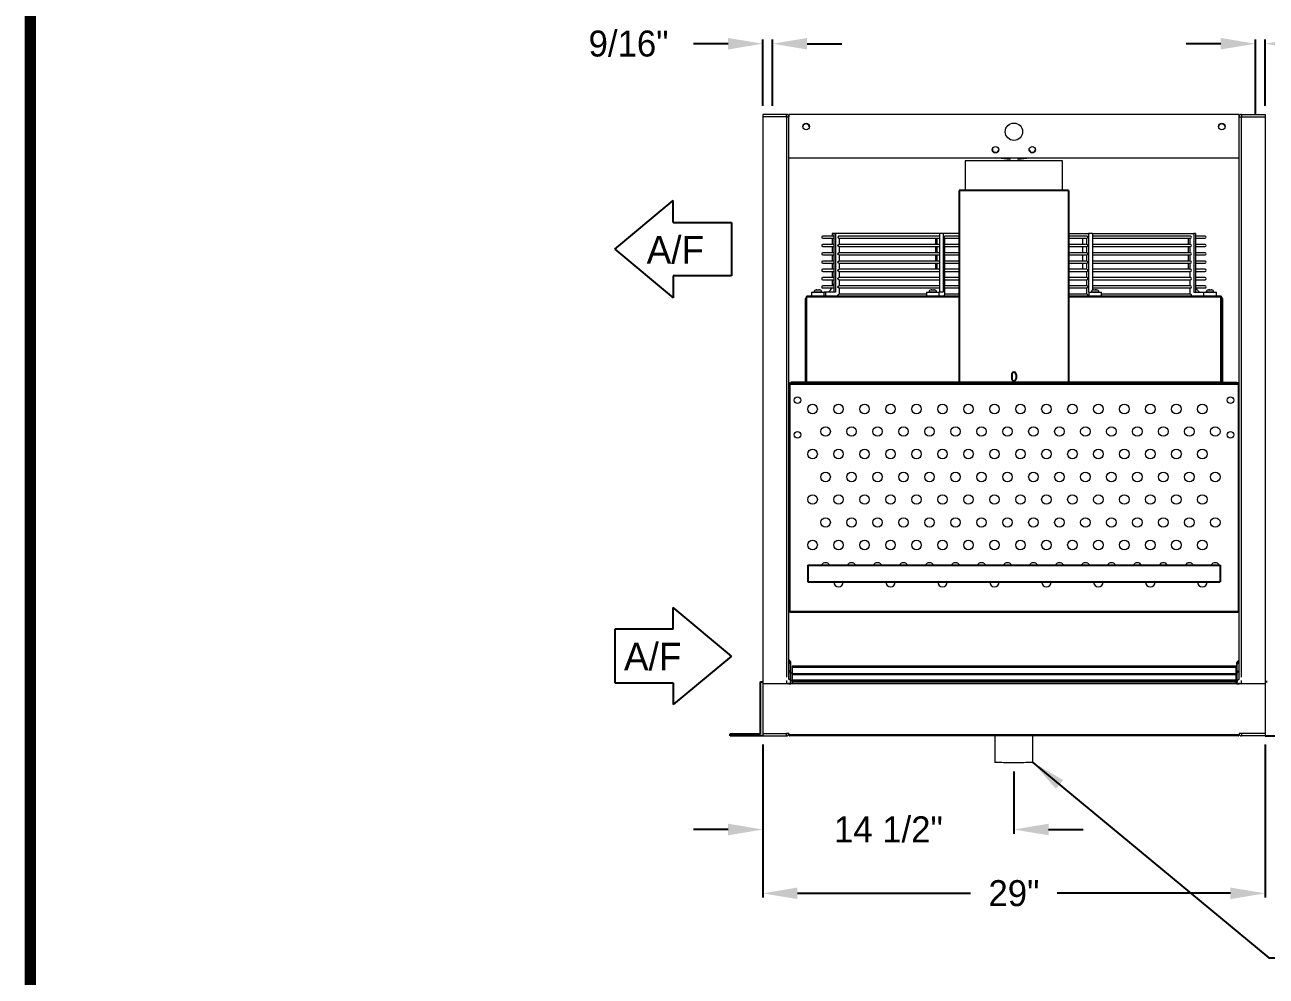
# Model space of a CAD drawing. Extents: x 6 to 271, y -23 to 146.
# Drawn here: x 10.7 to 82.4, y 29 to 83.9 of the extents above; entities that cross this region are included whole.
import ezdxf

# ---------------------------------------------------------------- set-up
doc = ezdxf.new("R2010")
doc.units = 0
doc.header["$MEASUREMENT"] = 0
doc.layers.get('0').update_dxf_attribs({"linetype": 'CONTINUOUS'})
doc.layers.get('Defpoints').update_dxf_attribs({"linetype": 'CONTINUOUS'})
doc.dimstyles.get("Standard").update_dxf_attribs({"dimtxt": 1.5, "dimasz": 2, "dimexe": 0.25, "dimexo": 0.5, "dimgap": 0.75, "dimtad": 0, "dimtih": 1, "dimtoh": 1, "dimdec": 4, "dimzin": 0, "dimdsep": 46, "dimlunit": 5, "dimtxsty": 'STANDARD', "dimcen": 0.125, "dimclrd": 1, "dimclre": 1, "dimclrt": 1, "dimadec": 0, "dimazin": 0, "dimtfac": 1, "dimtdec": 4, "dimtofl": 0, "dimtmove": 0, "dimatfit": 3, "dimfxl": 1, "dimfrac": 2, "dimtolj": 1, "dimtzin": 0, "dimarcsym": 0})

# ---------------------------------------------------------------- blocks, each defined once
blk = doc.blocks.new('*D22')
at = {"color": 7, "lineweight": -2}
for p, q in [((53.294, 42.354), (53.294, 33.515)), ((82.294, 42.354), (82.294, 33.515)), ((55.294, 33.765), (65.294, 33.765)), ((80.294, 33.765), (70.294, 33.765))]:
    blk.add_line(p, q, dxfattribs=at)
at = {"color": 7}
for points in [[(55.294, 34.098), (55.294, 33.431), (53.294, 33.765)], [(80.294, 34.098), (80.294, 33.431), (82.294, 33.765)]]:
    blk.add_solid(points, dxfattribs=at)
at = {"layer": 'Defpoints', "color": 0}
for p in [(53.294, 42.854), (82.294, 42.854), (82.294, 33.765)]:
    blk.add_point(p, dxfattribs=at)
at = {"color": 7, "insert": (67.794, 33.765), "char_height": 1.5, "attachment_point": 5}
blk.add_mtext('\\A1;29"', dxfattribs=at)
blk = doc.blocks.new('*D23')
at = {"color": 7, "lineweight": -2}
for p, q in [((53.294, 42.354), (53.294, 37.198)), ((67.794, 40.803), (67.794, 37.198)), ((51.294, 37.448), (49.294, 37.448)), ((69.794, 37.448), (71.794, 37.448))]:
    blk.add_line(p, q, dxfattribs=at)
at = {"color": 7}
for points in [[(51.294, 37.781), (51.294, 37.115), (53.294, 37.448)], [(69.794, 37.781), (69.794, 37.115), (67.794, 37.448)]]:
    blk.add_solid(points, dxfattribs=at)
at = {"layer": 'Defpoints', "color": 0}
for p in [(53.294, 42.854), (67.794, 41.303), (53.294, 37.448)]:
    blk.add_point(p, dxfattribs=at)
at = {"color": 7, "insert": (60.544, 37.448), "char_height": 1.5, "attachment_point": 5}
blk.add_mtext('\\A1;14 1/2"', dxfattribs=at)
blk = doc.blocks.new('Air Flow Arror')
for p, q in [((-1.543, 6.735), (-4.35, 3.368)), ((-1.543, 6.735), (1.263, 3.368)), ((-3.087, 3.368), (-4.35, 3.368)), ((-3.087, 3.368), (-3.087, 0)), ((0, 0), (0, 3.368)), ((0, 3.368), (1.263, 3.368)), ((-3.087, 0), (0, 0))]:
    blk.add_line(p, q)
blk.add_text('A/F', height=1.5938, rotation=90).set_placement((-0.712, 0.532))
blk = doc.blocks.new('099front')
at = {"color": 0, "ltscale": 7}
for p, q in [((59.351, 106.851), (53.039, 106.851)), ((53.039, 106.851), (53.039, 95.789)), ((59.351, 106.851), (59.351, 95.789)), ((56.07, 96.226), (56.07, 95.976)), ((56.32, 96.226), (56.32, 95.976)), ((53.039, 95.789), (59.351, 95.789))]:
    blk.add_line(p, q, dxfattribs=at)
for centre, start, end in [((56.195, 96.226), 0, 180), ((56.195, 95.976), 180, 0)]:
    blk.add_arc(centre, 0.125, start, end, dxfattribs=at)
blk = doc.blocks.new('*D24')
at = {"color": 7, "lineweight": -2}
for p, q in [((79.731, 82.808), (77.731, 82.808)), ((81.731, 79.229), (81.731, 83.058)), ((82.294, 79.229), (82.294, 83.058)), ((84.294, 82.808), (86.294, 82.808))]:
    blk.add_line(p, q, dxfattribs=at)
at = {"color": 7}
for points in [[(79.731, 83.141), (79.731, 82.474), (81.731, 82.808)], [(84.294, 83.141), (84.294, 82.474), (82.294, 82.808)]]:
    blk.add_solid(points, dxfattribs=at)
at = {"layer": 'Defpoints', "color": 0}
for p in [(81.731, 82.808), (81.731, 78.729), (82.294, 78.729)]:
    blk.add_point(p, dxfattribs=at)
at = {"color": 7, "insert": (90.044, 82.808), "char_height": 1.5, "attachment_point": 5}
blk.add_mtext('\\A1;9/16"', dxfattribs=at)
blk = doc.blocks.new('*D25')
at = {"color": 7, "lineweight": -2}
for p, q in [((51.294, 82.808), (49.294, 82.808)), ((53.294, 79.229), (53.294, 83.058)), ((53.856, 79.229), (53.856, 83.058)), ((55.856, 82.808), (57.856, 82.808))]:
    blk.add_line(p, q, dxfattribs=at)
at = {"color": 7}
for points in [[(51.294, 83.141), (51.294, 82.474), (53.294, 82.808)], [(55.856, 83.141), (55.856, 82.474), (53.856, 82.808)]]:
    blk.add_solid(points, dxfattribs=at)
at = {"layer": 'Defpoints', "color": 0}
for p in [(53.294, 82.808), (53.294, 78.729), (53.856, 78.729)]:
    blk.add_point(p, dxfattribs=at)
at = {"color": 7, "insert": (45.544, 82.808), "char_height": 1.5, "attachment_point": 5}
blk.add_mtext('\\A1;9/16"', dxfattribs=at)

msp = doc.modelspace()

# ---------------------------------------------------------------- linework, layer by layer
at = {"color": 7}
for p, q in [((81.7313, 78.72909), (81.7313, 79.86327)), ((44.74651, 70.94705), (48.11421, 73.75336)), ((48.11421, 72.49052), (48.11421, 73.75336)), ((48.11421, 72.49052), (51.48191, 72.49052)), ((51.48191, 72.49052), (51.48191, 69.40358)), ((44.74651, 70.94705), (48.11421, 68.14075)), ((51.48191, 69.40358), (48.11421, 69.40358)), ((48.11421, 69.40358), (48.11421, 68.14075)), ((55.8938, 52.71701), (79.6938, 52.71701)), ((55.8938, 52.71701), (55.8938, 51.73759)), ((79.6938, 52.71701), (79.6938, 51.73759)), ((55.8938, 51.73759), (79.6938, 51.73759)), ((53.1688, 42.97909), (53.1688, 45.97909)), ((53.1688, 45.97909), (53.2938, 45.97909)), ((82.4188, 45.97909), (82.2938, 45.97909)), ((51.4188, 42.85409), (51.4188, 42.97909)), ((51.4188, 42.97909), (53.1688, 42.97909)), ((53.2938, 42.85409), (51.4188, 42.85409)), ((82.2938, 42.85409), (84.1688, 42.85409))]:
    msp.add_line(p, q, dxfattribs=at)
at = {"color": 7, "linetype": 'Continuous', "lineweight": 15}
for p, q in [((53.2938, 78.72909), (53.2938, 78.59459)), ((54.6583, 78.72909), (53.2938, 78.72909)), ((54.6583, 78.59459), (53.2938, 78.59459)), ((53.2938, 78.59359), (53.2938, 42.98959)), ((54.6583, 78.59359), (53.2938, 78.59359)), ((54.6583, 78.59459), (54.6583, 78.72909)), ((54.6583, 78.59359), (54.7938, 78.59359)), ((54.6583, 78.59359), (54.6583, 46.24325)), ((80.7938, 78.72909), (54.7938, 78.72909)), ((54.7938, 78.72909), (54.7938, 78.59359)), ((54.7938, 46.10776), (54.7938, 78.59359)), ((80.7938, 78.59359), (80.7938, 78.72909)), ((80.7938, 78.59359), (80.9293, 78.59359)), ((80.7938, 46.10776), (80.7938, 78.59359)), ((80.9293, 78.72909), (80.9293, 78.59459)), ((80.9293, 78.72909), (82.2938, 78.72909)), ((80.9293, 78.59459), (82.2938, 78.59459)), ((80.9293, 78.59359), (82.2938, 78.59359)), ((80.9293, 46.24325), (80.9293, 78.59359)), ((82.2938, 78.72909), (82.2938, 78.59459)), ((82.2938, 78.59359), (82.2938, 42.98959)), ((54.7938, 76.22909), (80.7938, 76.22909)), ((70.6063, 76.04009), (64.9813, 76.04009)), ((67.55488, 76.13277), (66.72011, 76.22909)), ((67.566, 76.22909), (67.55488, 76.13277)), ((68.03271, 76.13277), (68.0216, 76.22909)), ((68.86748, 76.22909), (68.03271, 76.13277)), ((57.40015, 71.69921), (56.75368, 71.69921)), ((57.30678, 71.85409), (57.30678, 71.69921)), ((57.40015, 71.85409), (57.30678, 71.85409)), ((57.49353, 71.85409), (57.40015, 71.85409)), ((57.40015, 71.85409), (57.40015, 68.47309)), ((57.49353, 71.85409), (57.49353, 68.47309)), ((63.48861, 71.85409), (57.49353, 71.85409)), ((63.48861, 71.69921), (57.69, 71.69921)), ((63.71404, 71.85409), (63.48861, 71.85409)), ((63.48861, 71.85409), (63.48861, 68.47309)), ((63.71404, 71.85409), (63.71404, 68.47309)), ((64.63755, 71.85409), (63.71404, 71.85409)), ((64.63755, 71.69921), (63.79552, 71.69921)), ((70.95005, 71.85409), (72.09899, 71.85409)), ((72.01867, 71.69921), (70.95005, 71.69921)), ((72.09899, 71.85409), (72.09899, 68.47309)), ((72.32441, 71.85409), (72.09899, 71.85409)), ((72.32441, 71.85409), (72.32441, 68.58118)), ((72.32441, 71.85409), (78.18744, 71.85409)), ((77.99354, 71.69921), (72.32441, 71.69921)), ((78.18744, 71.85409), (78.18744, 68.47309)), ((78.28082, 71.85409), (78.18744, 71.85409)), ((78.28082, 71.85409), (78.28082, 68.47309)), ((78.83391, 71.69921), (78.28082, 71.69921)), ((56.75368, 71.57921), (57.40015, 71.57921)), ((57.40015, 71.22054), (56.75368, 71.22054)), ((56.75368, 71.10054), (57.40015, 71.10054)), ((57.30678, 71.57921), (57.30678, 71.22054)), ((57.30678, 71.10054), (57.30678, 70.74187)), ((57.68993, 71.57921), (63.48861, 71.57921)), ((57.68993, 71.10054), (63.48861, 71.10054)), ((63.48861, 71.22054), (57.69, 71.22054)), ((57.71896, 71.22054), (57.71896, 71.57921)), ((57.71896, 70.74187), (57.71896, 71.10054)), ((63.26318, 71.57921), (63.26318, 71.22054)), ((63.26318, 71.10054), (63.26318, 70.74187)), ((63.35656, 71.22054), (63.35656, 71.57921)), ((63.35656, 70.74187), (63.35656, 71.10054)), ((63.79539, 71.57921), (64.63755, 71.57921)), ((63.79539, 71.10054), (64.63755, 71.10054)), ((64.63755, 71.22054), (63.79552, 71.22054)), ((63.80741, 71.22054), (63.80741, 71.57921)), ((63.80741, 70.74187), (63.80741, 71.10054)), ((70.95005, 71.57921), (72.01867, 71.57921)), ((72.01867, 71.22054), (70.95005, 71.22054)), ((70.95005, 71.10054), (72.01867, 71.10054)), ((71.78019, 71.22054), (71.78019, 71.57921)), ((71.78019, 70.74187), (71.78019, 71.10054)), ((72.00561, 71.22054), (72.00561, 71.57921)), ((72.00561, 70.74187), (72.00561, 71.10054)), ((72.32441, 71.57921), (77.99354, 71.57921)), ((77.99354, 71.22054), (72.32441, 71.22054)), ((72.32441, 71.10054), (77.99354, 71.10054)), ((77.86864, 71.22054), (77.86864, 71.57921)), ((77.86864, 70.74187), (77.86864, 71.10054)), ((77.96202, 71.22054), (77.96202, 71.57921)), ((77.96202, 70.74187), (77.96202, 71.10054)), ((78.28082, 71.57921), (78.83391, 71.57921)), ((78.83391, 71.22054), (78.28082, 71.22054)), ((78.28082, 71.10054), (78.83391, 71.10054)), ((57.40015, 70.74187), (56.75368, 70.74187)), ((56.75368, 70.62187), (57.40015, 70.62187)), ((57.40015, 70.26321), (56.75368, 70.26321)), ((57.30678, 70.62187), (57.30678, 70.26321)), ((57.68993, 70.62187), (63.48861, 70.62187)), ((63.48861, 70.74187), (57.69, 70.74187)), ((63.48861, 70.26321), (57.69, 70.26321)), ((57.71896, 70.26321), (57.71896, 70.62187)), ((63.26318, 70.62187), (63.26318, 70.26321)), ((63.35656, 70.26321), (63.35656, 70.62187)), ((63.79539, 70.62187), (64.63755, 70.62187)), ((64.63755, 70.74187), (63.79552, 70.74187)), ((64.63755, 70.26321), (63.79552, 70.26321)), ((63.80741, 70.26321), (63.80741, 70.62187)), ((72.01867, 70.74187), (70.95005, 70.74187)), ((70.95005, 70.62187), (72.01867, 70.62187)), ((72.01867, 70.26321), (70.95005, 70.26321)), ((71.78019, 70.26321), (71.78019, 70.62187)), ((72.00561, 70.26321), (72.00561, 70.62187)), ((77.99354, 70.74187), (72.32441, 70.74187)), ((72.32441, 70.62187), (77.99354, 70.62187)), ((77.99354, 70.26321), (72.32441, 70.26321)), ((77.86864, 70.26321), (77.86864, 70.62187)), ((77.96202, 70.26321), (77.96202, 70.62187)), ((78.83391, 70.74187), (78.28082, 70.74187)), ((78.28082, 70.62187), (78.83391, 70.62187)), ((78.83391, 70.26321), (78.28082, 70.26321)), ((56.75368, 70.14321), (57.40015, 70.14321)), ((57.40015, 69.78454), (56.75368, 69.78454)), ((56.75368, 69.66454), (57.40015, 69.66454)), ((57.30678, 70.14321), (57.30678, 69.78454)), ((57.30678, 69.66454), (57.30678, 69.30588)), ((57.68993, 70.14321), (63.48861, 70.14321)), ((57.68993, 69.66454), (63.48861, 69.66454)), ((63.48861, 69.78454), (57.69, 69.78454)), ((57.71896, 69.78454), (57.71896, 70.14321)), ((57.71896, 69.30588), (57.71896, 69.66454)), ((63.26318, 70.14321), (63.26318, 69.78454)), ((63.35656, 69.78454), (63.35656, 70.14321)), ((63.79539, 70.14321), (64.63755, 70.14321)), ((63.79539, 69.66454), (64.63755, 69.66454)), ((64.63755, 69.78454), (63.79552, 69.78454)), ((63.80741, 69.78454), (63.80741, 70.14321)), ((63.80741, 69.30588), (63.80741, 69.66454)), ((70.95005, 70.14321), (72.01867, 70.14321)), ((72.01867, 69.78454), (70.95005, 69.78454)), ((70.95005, 69.66454), (72.01867, 69.66454)), ((71.78019, 69.78454), (71.78019, 70.14321)), ((72.00561, 69.78454), (72.00561, 70.14321)), ((72.00561, 69.30588), (72.00561, 69.66454)), ((72.32441, 70.14321), (77.99354, 70.14321)), ((77.99354, 69.78454), (72.32441, 69.78454)), ((72.32441, 69.66454), (77.99354, 69.66454)), ((77.86864, 69.78454), (77.86864, 70.14321)), ((77.96202, 69.78454), (77.96202, 70.14321)), ((77.96202, 69.30588), (77.96202, 69.66454)), ((78.28082, 70.14321), (78.83391, 70.14321)), ((78.83391, 69.78454), (78.28082, 69.78454)), ((78.28082, 69.66454), (78.83391, 69.66454)), ((57.40015, 69.30588), (56.75368, 69.30588)), ((56.75368, 69.18588), (57.40015, 69.18588)), ((57.40015, 68.82721), (56.75368, 68.82721)), ((57.30678, 69.18588), (57.30678, 68.82721)), ((57.68993, 69.18588), (63.48861, 69.18588)), ((63.48861, 69.30588), (57.69, 69.30588)), ((63.48861, 68.82721), (57.69, 68.82721)), ((57.71896, 68.82721), (57.71896, 69.18588)), ((63.79539, 69.18588), (64.63755, 69.18588)), ((64.63755, 69.30588), (63.79552, 69.30588)), ((64.63755, 68.82721), (63.79552, 68.82721)), ((63.80741, 68.82721), (63.80741, 69.18588)), ((72.01867, 69.30588), (70.95005, 69.30588)), ((70.95005, 69.18588), (72.01867, 69.18588)), ((72.01867, 68.82721), (70.95005, 68.82721)), ((72.00561, 68.82721), (72.00561, 69.18588)), ((77.99354, 69.30588), (72.32441, 69.30588)), ((72.32441, 69.18588), (77.99354, 69.18588)), ((77.99354, 68.82721), (72.32441, 68.82721)), ((77.96202, 68.82721), (77.96202, 69.18588)), ((78.83391, 69.30588), (78.28082, 69.30588)), ((78.28082, 69.18588), (78.83391, 69.18588)), ((78.83391, 68.82721), (78.28082, 68.82721)), ((55.7938, 68.10409), (55.7438, 68.10409)), ((55.7438, 68.10409), (55.7438, 63.28009)), ((55.7938, 68.17809), (55.7938, 68.18029)), ((55.8438, 68.17809), (55.7938, 68.17809)), ((55.7938, 68.17809), (55.7938, 68.17709)), ((55.7938, 68.17709), (55.7938, 68.10409)), ((55.7938, 68.10409), (55.7938, 63.28009)), ((55.8426, 68.22909), (55.8448, 68.22909)), ((64.63755, 68.22909), (55.8448, 68.22909)), ((55.8448, 68.17809), (55.8448, 68.22909)), ((64.63755, 68.17809), (55.8448, 68.17809)), ((55.8448, 63.28009), (55.8448, 68.17809)), ((56.10727, 68.47309), (56.61748, 68.47309)), ((56.69502, 68.47409), (56.25752, 68.47409)), ((56.38152, 68.59809), (56.38168, 68.59809)), ((56.38441, 68.59809), (56.38168, 68.59809)), ((56.38441, 68.59809), (56.39491, 68.59809)), ((56.40559, 68.59809), (56.39491, 68.59809)), ((56.40559, 68.59809), (56.48163, 68.59809)), ((56.49319, 68.59809), (56.48163, 68.59809)), ((56.49947, 68.59809), (56.49319, 68.59809)), ((56.49947, 68.59809), (56.52484, 68.59809)), ((56.53938, 68.59809), (56.52484, 68.59809)), ((56.53938, 68.59809), (56.57102, 68.59809)), ((56.61748, 68.47309), (56.84527, 68.47309)), ((56.75368, 68.70721), (57.40015, 68.70721)), ((56.91056, 68.47309), (56.84527, 68.47309)), ((56.91056, 68.47309), (56.91056, 68.22909)), ((57.49353, 68.47309), (56.91056, 68.47309)), ((57.68993, 68.70721), (63.48861, 68.70721)), ((62.73693, 68.34855), (57.69, 68.34855)), ((57.71896, 68.34855), (57.71896, 68.70721)), ((62.73693, 68.47309), (63.24714, 68.47309)), ((63.32468, 68.47409), (62.88718, 68.47409)), ((63.01118, 68.59809), (63.04282, 68.59809)), ((63.05737, 68.59809), (63.04282, 68.59809)), ((63.05737, 68.59809), (63.08273, 68.59809)), ((63.08901, 68.59809), (63.08273, 68.59809)), ((63.10057, 68.59809), (63.08901, 68.59809)), ((63.10057, 68.59809), (63.17661, 68.59809)), ((63.18729, 68.59809), (63.17661, 68.59809)), ((63.18729, 68.59809), (63.19779, 68.59809)), ((63.20052, 68.59809), (63.19779, 68.59809)), ((63.20052, 68.59809), (63.20068, 68.59809)), ((63.24714, 68.47309), (63.47493, 68.47309)), ((63.71404, 68.47309), (63.47493, 68.47309)), ((63.79539, 68.70721), (64.63755, 68.70721)), ((64.63755, 68.34855), (63.79552, 68.34855)), ((63.80741, 68.34855), (63.80741, 68.70721)), ((70.95005, 68.70721), (72.01867, 68.70721)), ((72.01867, 68.34855), (70.95005, 68.34855)), ((79.7428, 68.22909), (70.95005, 68.22909)), ((79.7428, 68.17809), (70.95005, 68.17809)), ((72.00561, 68.34855), (72.00561, 68.70721)), ((72.09899, 68.47309), (72.11267, 68.47309)), ((72.11267, 68.47309), (72.62288, 68.47309)), ((72.27957, 68.47409), (72.26292, 68.47409)), ((72.70042, 68.47409), (72.27957, 68.47409)), ((72.32441, 68.70721), (77.99354, 68.70721)), ((72.38692, 68.59809), (72.38707, 68.59809)), ((72.3898, 68.59809), (72.38707, 68.59809)), ((72.3898, 68.59809), (72.40031, 68.59809)), ((72.41099, 68.59809), (72.40031, 68.59809)), ((72.41099, 68.59809), (72.48703, 68.59809)), ((72.49858, 68.59809), (72.48703, 68.59809)), ((72.50486, 68.59809), (72.49858, 68.59809)), ((72.50486, 68.59809), (72.53023, 68.59809)), ((72.54477, 68.59809), (72.53023, 68.59809)), ((72.54477, 68.59809), (72.57642, 68.59809)), ((72.62288, 68.47309), (72.85067, 68.47309)), ((77.99354, 68.34855), (72.85067, 68.34855)), ((77.96202, 68.34855), (77.96202, 68.70721)), ((78.18744, 68.47309), (78.74232, 68.47309)), ((78.28082, 68.70721), (78.83391, 68.70721)), ((78.74232, 68.47309), (79.25253, 68.47309)), ((79.02761, 68.47409), (78.89257, 68.47409)), ((79.01657, 68.59809), (79.04822, 68.59809)), ((79.33007, 68.47409), (79.02761, 68.47409)), ((79.06276, 68.59809), (79.04822, 68.59809)), ((79.06276, 68.59809), (79.08813, 68.59809)), ((79.09441, 68.59809), (79.08813, 68.59809)), ((79.10596, 68.59809), (79.09441, 68.59809)), ((79.10596, 68.59809), (79.182, 68.59809)), ((79.19268, 68.59809), (79.182, 68.59809)), ((79.19268, 68.59809), (79.20319, 68.59809)), ((79.20592, 68.59809), (79.20319, 68.59809)), ((79.20592, 68.59809), (79.20607, 68.59809)), ((79.25253, 68.47309), (79.48032, 68.47309)), ((79.7428, 68.17809), (79.7428, 68.22909)), ((79.7428, 68.22909), (79.745, 68.22909)), ((79.7428, 63.28009), (79.7428, 68.17809)), ((79.7438, 68.17809), (79.7938, 68.17809)), ((79.7938, 68.18029), (79.7938, 68.17809)), ((79.7938, 68.17709), (79.7938, 68.17809)), ((79.7938, 68.17709), (79.7938, 68.10409)), ((79.7938, 68.10409), (79.7938, 63.28009)), ((79.7938, 68.10409), (79.8438, 68.10409)), ((79.8438, 68.10409), (79.8438, 63.28009)), ((54.7938, 63.16559), (54.8578, 63.16559)), ((54.8568, 63.16509), (54.7938, 63.16509)), ((54.8568, 63.16509), (54.8568, 50.04309)), ((54.8568, 63.16509), (54.8578, 63.16509)), ((54.8573, 63.22909), (54.8573, 63.16659)), ((54.8573, 63.22909), (55.7303, 63.22909)), ((54.8573, 63.16659), (55.7303, 63.16659)), ((54.8578, 63.16509), (54.8578, 63.16609)), ((54.8578, 63.16609), (55.8563, 63.16609)), ((54.8578, 63.16509), (54.8578, 50.04309)), ((54.8578, 63.16509), (80.7298, 63.16509)), ((54.9188, 63.27909), (54.9188, 63.22909)), ((55.7428, 63.27909), (54.9188, 63.27909)), ((55.7428, 63.22909), (55.7303, 63.22909)), ((55.7303, 63.16659), (55.7303, 63.22909)), ((55.7428, 63.22909), (55.7428, 63.27909)), ((55.7438, 63.28009), (55.7938, 63.28009)), ((55.8448, 63.28009), (55.7938, 63.28009)), ((55.7938, 63.22909), (55.7938, 63.16509)), ((55.7938, 63.22909), (55.8448, 63.22909)), ((55.8448, 63.28009), (55.8448, 63.27909)), ((79.7428, 63.28009), (55.8448, 63.28009)), ((55.8448, 63.22909), (55.8448, 63.27909)), ((55.8448, 63.27909), (79.7428, 63.27909)), ((55.8448, 63.22909), (55.8563, 63.22909)), ((55.8563, 63.16609), (55.8563, 63.22909)), ((55.8563, 63.22909), (79.7313, 63.22909)), ((79.7313, 63.22909), (79.7428, 63.22909)), ((79.7313, 63.22909), (79.7313, 63.16609)), ((79.7313, 63.16609), (80.7298, 63.16609)), ((79.7428, 63.27909), (79.7428, 63.28009)), ((79.7938, 63.28009), (79.7428, 63.28009)), ((79.7428, 63.22909), (79.7428, 63.27909)), ((79.7428, 63.22909), (79.7938, 63.22909)), ((79.7938, 63.28009), (79.8438, 63.28009)), ((79.7938, 63.22909), (79.7938, 63.16509)), ((79.8448, 63.27909), (79.8448, 63.22909)), ((79.8448, 63.27909), (80.6688, 63.27909)), ((79.8448, 63.22909), (79.8573, 63.22909)), ((79.8573, 63.22909), (79.8573, 63.16659)), ((80.7303, 63.22909), (79.8573, 63.22909)), ((80.7303, 63.16659), (79.8573, 63.16659)), ((80.6688, 63.27909), (80.6688, 63.22909)), ((80.7298, 63.16609), (80.7298, 63.16509)), ((80.7298, 63.16559), (80.7938, 63.16559)), ((80.7298, 63.16509), (80.7298, 50.04309)), ((80.7298, 63.16509), (80.7308, 63.16509)), ((80.7303, 63.16659), (80.7303, 63.22909)), ((80.7308, 63.16509), (80.7308, 50.04309)), ((80.7938, 63.16509), (80.7308, 63.16509)), ((54.8568, 50.04309), (54.7938, 50.04309)), ((54.8568, 50.04309), (54.8578, 50.04309)), ((54.8578, 50.04309), (54.8578, 50.04209)), ((54.8578, 50.04309), (80.7298, 50.04309)), ((54.8578, 49.97909), (54.8578, 50.04209)), ((80.7298, 50.04209), (54.8578, 50.04209)), ((80.7298, 49.97909), (54.8578, 49.97909)), ((80.7298, 50.04209), (80.7298, 50.04309)), ((80.7298, 50.04309), (80.7308, 50.04309)), ((80.7298, 49.97909), (80.7298, 50.04209)), ((80.7938, 50.04309), (80.7308, 50.04309)), ((54.7938, 47.23584), (54.9002, 47.12945)), ((54.9002, 47.04646), (54.7938, 47.15285)), ((54.7938, 47.10776), (54.9002, 47.00138)), ((54.9002, 46.54646), (54.7938, 46.65285)), ((54.7938, 46.60776), (54.9002, 46.50138)), ((54.90001, 47.00156), (54.9188, 47.00156)), ((54.9002, 47.04646), (54.9002, 47.12945)), ((54.9002, 46.54646), (54.9002, 47.00138)), ((54.9188, 47.00156), (54.9188, 47.08456)), ((54.9188, 46.95648), (54.9188, 47.00156)), ((54.9188, 46.50156), (54.9188, 46.95648)), ((54.9198, 47.08456), (54.9198, 47.08353)), ((54.9198, 46.49343), (54.9198, 47.08353)), ((80.6048, 46.87554), (54.9828, 46.87554)), ((54.9828, 46.87554), (54.9828, 46.86839)), ((80.6048, 46.86839), (54.9828, 46.86839)), ((54.9828, 46.86839), (54.9828, 46.80335)), ((80.6048, 46.80335), (54.9828, 46.80335)), ((54.9828, 46.80335), (54.9828, 46.49239)), ((80.6048, 46.87554), (80.6048, 46.86839)), ((80.6048, 46.86839), (80.6048, 46.80335)), ((80.6048, 46.80335), (80.6048, 46.44439)), ((80.6688, 46.81155), (80.6058, 46.81155)), ((80.6058, 46.8044), (80.6058, 46.81155)), ((80.6058, 46.8044), (80.6688, 46.8044)), ((80.6678, 47.08456), (80.6678, 47.08353)), ((80.6678, 47.08353), (80.6678, 46.81155)), ((80.6688, 47.00156), (80.6688, 47.08456)), ((80.6688, 47.00156), (80.68758, 47.00156)), ((80.6688, 47.00156), (80.6688, 46.95648)), ((80.6688, 46.50156), (80.6688, 46.95648)), ((80.7938, 47.23584), (80.6874, 47.12945)), ((80.6874, 47.04646), (80.7938, 47.15285)), ((80.6874, 47.04646), (80.6874, 47.12945)), ((80.7938, 47.10776), (80.6874, 47.00138)), ((80.6874, 46.54646), (80.6874, 47.00138)), ((80.6874, 46.54646), (80.7938, 46.65285)), ((80.7938, 46.60776), (80.6874, 46.50138)), ((54.6583, 46.05548), (54.6583, 45.85812)), ((54.9002, 46.04646), (54.7938, 46.15285)), ((54.7938, 45.85607), (54.7938, 45.92)), ((54.8438, 45.85607), (54.8438, 45.87001)), ((54.85601, 45.8578), (54.9002, 45.90199)), ((54.90001, 46.50156), (54.9188, 46.50156)), ((54.90001, 46.00156), (54.9188, 46.00156)), ((54.9002, 46.04646), (54.9002, 46.50138)), ((54.9002, 45.90199), (54.9002, 46.00138)), ((54.9188, 46.45648), (54.9188, 46.50156)), ((54.9188, 46.49343), (54.9828, 46.49343)), ((54.9188, 46.49239), (54.9828, 46.49239)), ((54.9188, 46.00156), (54.9188, 46.45648)), ((54.9188, 46.06228), (54.9828, 46.06228)), ((54.9188, 46.06125), (54.9828, 46.06125)), ((54.9188, 45.95648), (54.9188, 46.00156)), ((54.9188, 45.8571), (54.9188, 45.95648)), ((80.6048, 46.44439), (54.9828, 46.44439)), ((54.9828, 46.44439), (54.9828, 46.43724)), ((80.6048, 46.43724), (54.9828, 46.43724)), ((54.9828, 46.43724), (54.9828, 46.3722)), ((80.6048, 46.3722), (54.9828, 46.3722)), ((54.9828, 46.3722), (54.9828, 46.07226)), ((80.6048, 46.07226), (54.9828, 46.07226)), ((54.9828, 46.07226), (54.9828, 46.06511)), ((80.6048, 46.06511), (54.9828, 46.06511)), ((54.9828, 46.06511), (54.9828, 46.00007)), ((80.6048, 46.00007), (54.9828, 46.00007)), ((54.9828, 46.00007), (54.9828, 45.90423)), ((80.6048, 45.90423), (54.9828, 45.90423)), ((54.9828, 45.90423), (54.9828, 45.89708)), ((80.6048, 45.89708), (54.9828, 45.89708)), ((54.9828, 45.89708), (54.9828, 45.85812)), ((80.6048, 46.44439), (80.6048, 46.43724)), ((80.6048, 46.43724), (80.6048, 46.3722)), ((80.6048, 46.3722), (80.6048, 46.07226)), ((80.6048, 46.07226), (80.6048, 46.06511)), ((80.6048, 46.06511), (80.6048, 46.00007)), ((80.6048, 46.00007), (80.6048, 45.90423)), ((80.6048, 45.90423), (80.6048, 45.89708)), ((80.6048, 45.89708), (80.6048, 45.85812)), ((80.6688, 46.3804), (80.6058, 46.3804)), ((80.6058, 46.37325), (80.6058, 46.3804)), ((80.6058, 46.37325), (80.6688, 46.37325)), ((80.6688, 46.00827), (80.6058, 46.00827)), ((80.6058, 46.00112), (80.6058, 46.00827)), ((80.6058, 46.00112), (80.6688, 46.00112)), ((80.6688, 46.50156), (80.68758, 46.50156)), ((80.6688, 46.50156), (80.6688, 46.45648)), ((80.6688, 46.00156), (80.6688, 46.45648)), ((80.6688, 46.00156), (80.68758, 46.00156)), ((80.6688, 46.00156), (80.6688, 45.95648)), ((80.6688, 45.8571), (80.6688, 45.95648)), ((80.6874, 46.04646), (80.6874, 46.50138)), ((80.6874, 46.04646), (80.7938, 46.15285)), ((80.6874, 45.90199), (80.6874, 46.00138)), ((80.73159, 45.8578), (80.6874, 45.90199)), ((80.7428, 45.86901), (80.7428, 45.85689)), ((80.7438, 45.85607), (80.7438, 45.87001)), ((80.7938, 45.85607), (80.7938, 45.92)), ((80.9293, 45.85812), (80.9293, 46.05548)), ((82.2938, 45.85812), (53.2938, 45.85812)), ((54.7938, 45.85607), (54.8438, 45.85607)), ((54.8438, 45.69015), (54.8448, 45.69015)), ((54.8438, 45.68911), (54.8448, 45.68911)), ((80.7428, 45.85689), (54.8448, 45.85689)), ((54.8448, 45.85607), (54.8448, 45.85689)), ((80.7428, 45.85607), (54.8448, 45.85607)), ((54.8563, 45.8571), (54.9188, 45.8571)), ((54.8563, 45.8571), (54.8563, 45.85689)), ((54.9188, 45.8571), (54.9188, 45.85689)), ((54.9198, 45.8571), (54.9198, 45.85812)), ((80.6678, 45.8571), (54.9198, 45.8571)), ((54.9198, 45.8571), (54.9198, 45.85689)), ((80.6678, 45.8571), (80.6678, 45.85812)), ((80.6678, 45.85689), (80.6678, 45.8571)), ((80.6688, 45.8571), (80.7313, 45.8571)), ((80.6688, 45.85689), (80.6688, 45.8571)), ((80.7313, 45.85689), (80.7313, 45.8571)), ((80.7428, 45.85607), (80.7428, 45.85689)), ((80.7438, 45.85607), (80.7938, 45.85607)), ((53.2938, 42.98959), (54.6583, 42.98959)), ((53.2938, 42.98859), (53.2938, 42.85409)), ((53.2938, 42.98859), (54.6583, 42.98859)), ((53.2938, 42.85409), (54.6583, 42.85409)), ((54.7938, 42.98959), (54.6583, 42.98959)), ((54.6583, 42.85409), (54.6583, 42.98859)), ((54.7938, 42.98959), (54.7938, 42.90747)), ((54.7938, 42.90747), (54.8438, 42.90747)), ((80.7428, 42.90747), (54.8448, 42.90747)), ((54.8448, 42.90647), (54.8448, 42.90747)), ((54.8448, 42.90647), (54.8448, 42.85647)), ((80.7428, 42.85731), (54.8448, 42.85731)), ((80.7428, 42.90747), (80.7428, 42.90647)), ((80.7428, 42.85647), (80.7428, 42.90647)), ((80.7438, 42.90747), (80.7938, 42.90747)), ((80.9293, 42.98959), (80.7938, 42.98959)), ((80.7938, 42.98959), (80.7938, 42.90747)), ((82.2938, 42.98959), (80.9293, 42.98959)), ((80.9293, 42.98859), (80.9293, 42.85409)), ((82.2938, 42.98859), (80.9293, 42.98859)), ((82.2938, 42.85409), (80.9293, 42.85409)), ((82.2938, 42.98859), (82.2938, 42.85409)), ((82.2938, 42.98859), (82.2938, 42.85409))]:
    msp.add_line(p, q, dxfattribs=at)
at = {"color": 7, "const_width": 0.63999}
msp.add_lwpolyline([(11.00839, -18.24898), (267.00583, -18.24898), (267.00583, 141.74942), (11.00839, 141.74942), (11.00839, -18.24898)], dxfattribs=at)
at = {"color": 7, "linetype": 'Continuous', "lineweight": 15, "flags": 128}
for points in [[(72.01867, 71.69921), (72.01872, 71.69921), (72.028, 71.69403), (72.03568, 71.6795), (72.04046, 71.6581), (72.04152, 71.63348), (72.03869, 71.60983), (72.03244, 71.59119), (72.02384, 71.58075), (72.01867, 71.57921)], [(72.01867, 71.22054), (72.02292, 71.2195), (72.03129, 71.21067), (72.0377, 71.19409), (72.04118, 71.17233), (72.04118, 71.14875), (72.0377, 71.12699), (72.03129, 71.11041), (72.02292, 71.10158), (72.01867, 71.10054)], [(72.01867, 70.74187), (72.02292, 70.74084), (72.03129, 70.732), (72.0377, 70.71542), (72.04118, 70.69366), (72.04118, 70.67008), (72.0377, 70.64833), (72.03129, 70.63175), (72.02292, 70.62291), (72.01867, 70.62187)], [(72.01867, 70.26321), (72.02292, 70.26217), (72.03129, 70.25333), (72.0377, 70.23676), (72.04118, 70.215), (72.04118, 70.19142), (72.0377, 70.16966), (72.03129, 70.15308), (72.02292, 70.14425), (72.01867, 70.14321)], [(72.01867, 69.78454), (72.02292, 69.7835), (72.03129, 69.77467), (72.0377, 69.75809), (72.04118, 69.73633), (72.04118, 69.71275), (72.0377, 69.69099), (72.03129, 69.67442), (72.02292, 69.66558), (72.01867, 69.66454)], [(57.40015, 68.97201), (57.3616, 68.85576), (57.34963, 68.82721)], [(72.01867, 69.30588), (72.02292, 69.30484), (72.03129, 69.296), (72.0377, 69.27943), (72.04118, 69.25767), (72.04118, 69.23409), (72.0377, 69.21233), (72.03129, 69.19575), (72.02292, 69.18692), (72.01867, 69.18588)], [(72.01867, 68.82721), (72.02292, 68.82617), (72.03129, 68.81734), (72.0377, 68.80076), (72.04118, 68.779), (72.04118, 68.75542), (72.0377, 68.73366), (72.03129, 68.71709), (72.02292, 68.70825), (72.01867, 68.70721)], [(72.01867, 68.34855), (72.02318, 68.34738), (72.03161, 68.3381), (72.03799, 68.32095), (72.0413, 68.29865), (72.04101, 68.27474), (72.03961, 68.26397)], [(68.88755, 41.32134), (68.88203, 41.31954), (68.86242, 41.31752), (68.82889, 41.31554), (68.78186, 41.31365), (68.72195, 41.31185), (68.64994, 41.31018), (68.56677, 41.30865), (68.47352, 41.30729), (68.37141, 41.30611), (68.26177, 41.30513), (68.14603, 41.30436), (68.0257, 41.30381), (67.90234, 41.30349), (67.77757, 41.30341), (67.65301, 41.30356), (67.53029, 41.30393), (67.411, 41.30454), (67.2967, 41.30536), (67.18889, 41.3064), (67.08896, 41.30763), (66.99821, 41.30903), (66.91784, 41.3106), (66.84889, 41.31231), (66.79226, 41.31413), (66.74868, 41.31605), (66.71873, 41.31804), (66.70279, 41.32007), (66.70005, 41.32134)]]:
    msp.add_lwpolyline(points, dxfattribs=at)
at = {"color": 7, "linetype": 'Continuous', "lineweight": 15}
for centre, radius in [((55.7938, 78.0288), 0.1875), ((67.7938, 77.72909), 0.5), ((79.7938, 78.0288), 0.1875), ((66.73269, 76.69152), 0.1875), ((68.85491, 76.69152), 0.1875), ((55.2938, 62.22909), 0.1875), ((80.2938, 62.22909), 0.1875), ((56.1688, 61.72159), 0.275), ((57.6688, 61.72159), 0.275), ((59.1688, 61.72159), 0.275), ((60.6688, 61.72159), 0.275), ((62.1688, 61.72159), 0.275), ((63.6688, 61.72159), 0.275), ((65.1688, 61.72159), 0.275), ((66.6688, 61.72159), 0.275), ((68.1688, 61.72159), 0.275), ((69.6688, 61.72159), 0.275), ((71.1688, 61.72159), 0.275), ((72.6688, 61.72159), 0.275), ((74.1688, 61.72159), 0.275), ((75.6688, 61.72159), 0.275), ((77.1688, 61.72159), 0.275), ((78.6688, 61.72159), 0.275), ((55.2938, 60.22909), 0.1875), ((56.9188, 60.42259), 0.275), ((58.4188, 60.42259), 0.275), ((59.9188, 60.42259), 0.275), ((61.4188, 60.42259), 0.275), ((62.9188, 60.42259), 0.275), ((64.4188, 60.42259), 0.275), ((65.9188, 60.42259), 0.275), ((67.4188, 60.42259), 0.275), ((68.9188, 60.42259), 0.275), ((70.4188, 60.42259), 0.275), ((71.9188, 60.42259), 0.275), ((73.4188, 60.42259), 0.275), ((74.9188, 60.42259), 0.275), ((76.4188, 60.42259), 0.275), ((77.9188, 60.42259), 0.275), ((79.4188, 60.42259), 0.275), ((80.2938, 60.22909), 0.1875), ((56.1688, 59.12359), 0.275), ((57.6688, 59.12359), 0.275), ((59.1688, 59.12359), 0.275), ((60.6688, 59.12359), 0.275), ((62.1688, 59.12359), 0.275), ((63.6688, 59.12359), 0.275), ((65.1688, 59.12359), 0.275), ((66.6688, 59.12359), 0.275), ((68.1688, 59.12359), 0.275), ((69.6688, 59.12359), 0.275), ((71.1688, 59.12359), 0.275), ((72.6688, 59.12359), 0.275), ((74.1688, 59.12359), 0.275), ((75.6688, 59.12359), 0.275), ((77.1688, 59.12359), 0.275), ((78.6688, 59.12359), 0.275), ((56.9188, 57.79759), 0.275), ((58.4188, 57.79759), 0.275), ((59.9188, 57.79759), 0.275), ((61.4188, 57.79759), 0.275), ((62.9188, 57.79759), 0.275), ((64.4188, 57.79759), 0.275), ((65.9188, 57.79759), 0.275), ((67.4188, 57.79759), 0.275), ((68.9188, 57.79759), 0.275), ((70.4188, 57.79759), 0.275), ((71.9188, 57.79759), 0.275), ((73.4188, 57.79759), 0.275), ((74.9188, 57.79759), 0.275), ((76.4188, 57.79759), 0.275), ((77.9188, 57.79759), 0.275), ((79.4188, 57.79759), 0.275), ((56.1688, 56.49859), 0.275), ((57.6688, 56.49859), 0.275), ((59.1688, 56.49859), 0.275), ((60.6688, 56.49859), 0.275), ((62.1688, 56.49859), 0.275), ((63.6688, 56.49859), 0.275), ((65.1688, 56.49859), 0.275), ((66.6688, 56.49859), 0.275), ((68.1688, 56.49859), 0.275), ((69.6688, 56.49859), 0.275), ((71.1688, 56.49859), 0.275), ((72.6688, 56.49859), 0.275), ((74.1688, 56.49859), 0.275), ((75.6688, 56.49859), 0.275), ((77.1688, 56.49859), 0.275), ((78.6688, 56.49859), 0.275), ((56.9188, 55.17259), 0.275), ((58.4188, 55.17259), 0.275), ((59.9188, 55.17259), 0.275), ((61.4188, 55.17259), 0.275), ((62.9188, 55.17259), 0.275), ((64.4188, 55.17259), 0.275), ((65.9188, 55.17259), 0.275), ((67.4188, 55.17259), 0.275), ((68.9188, 55.17259), 0.275), ((70.4188, 55.17259), 0.275), ((71.9188, 55.17259), 0.275), ((73.4188, 55.17259), 0.275), ((74.9188, 55.17259), 0.275), ((76.4188, 55.17259), 0.275), ((77.9188, 55.17259), 0.275), ((79.4188, 55.17259), 0.275), ((56.1688, 53.87359), 0.275), ((57.6688, 53.87359), 0.275), ((59.1688, 53.87359), 0.275), ((60.6688, 53.87359), 0.275), ((62.1688, 53.87359), 0.275), ((63.6688, 53.87359), 0.275), ((65.1688, 53.87359), 0.275), ((66.6688, 53.87359), 0.275), ((68.1688, 53.87359), 0.275), ((69.6688, 53.87359), 0.275), ((71.1688, 53.87359), 0.275), ((72.6688, 53.87359), 0.275), ((74.1688, 53.87359), 0.275), ((75.6688, 53.87359), 0.275), ((77.1688, 53.87359), 0.275), ((78.6688, 53.87359), 0.275)]:
    msp.add_circle(centre, radius, dxfattribs=at)
for centre, radius, start, end in [((54.6583, 78.59359), 0.1355, 0, 90), ((54.6583, 78.59359), 0.001, 0, 90), ((55.7938, 77.99314), 0.1875, 5.4569066, 174.5430934), ((79.7938, 77.99314), 0.1875, 5.4569066, 174.5430934), ((80.9293, 78.59359), 0.1355, 90, 180), ((80.9293, 78.59359), 0.001, 90, 180), ((66.73312, 76.73091), 0.1875, 185.3953704, 353.3358302), ((68.85447, 76.73091), 0.1875, 186.6641698, 354.6046296), ((56.75368, 71.63921), 0.06, 90, 270), ((77.99036, 71.63921), 0.06008, 273.0264215, 86.9735785), ((78.83391, 71.63921), 0.06, 270, 90), ((56.75368, 71.16054), 0.06, 90, 270), ((77.99024, 71.16054), 0.06009, 273.1449928, 86.8550072), ((78.83391, 71.16054), 0.06, 270, 90), ((56.75368, 70.68187), 0.06, 90, 270), ((56.75368, 70.20321), 0.06, 90, 270), ((77.99024, 70.68187), 0.06009, 273.1434317, 86.8565683), ((77.99024, 70.20321), 0.06009, 273.1449928, 86.8550072), ((78.83391, 70.68187), 0.06, 270, 90), ((78.83391, 70.20321), 0.06, 270, 90), ((56.75368, 69.72454), 0.06, 90, 270), ((77.99024, 69.72454), 0.06009, 273.1434317, 86.8565683), ((78.83391, 69.72454), 0.06, 270, 90), ((56.75368, 69.24588), 0.06, 90, 270), ((56.75368, 68.76721), 0.06, 90, 270), ((77.99024, 69.24588), 0.06009, 273.1449928, 86.8550072), ((77.99024, 68.76721), 0.06009, 273.1449928, 86.8550072), ((78.83391, 69.24588), 0.06, 270, 90), ((78.83391, 68.76721), 0.06, 270, 90), ((55.8426, 68.18029), 0.0488, 90, 180), ((56.38152, 68.47409), 0.124, 90, 180), ((56.57102, 68.47409), 0.124, 0, 90), ((56.4335, 69.22809), 1, 310.9746302, 328.6087893), ((63.01118, 68.47409), 0.124, 90, 180), ((63.20068, 68.47409), 0.124, 0, 90), ((72.38692, 68.47409), 0.124, 90, 180), ((72.57642, 68.47409), 0.124, 0, 90), ((77.99005, 68.28906), 0.05959, 335.0995115, 86.6482958), ((79.1541, 69.22809), 1, 211.3912107, 229.0253698), ((79.01657, 68.47409), 0.124, 90, 180), ((79.20607, 68.47409), 0.124, 0, 90), ((79.745, 68.18029), 0.0488, 0, 90), ((54.8573, 63.16559), 0.0635, 90, 180), ((54.8573, 63.16559), 0.001, 90, 180), ((55.7303, 63.16559), 0.0635, 0, 90), ((55.7303, 63.16559), 0.001, 30, 90), ((55.7428, 63.28009), 0.001, 270, 0), ((55.7428, 63.28009), 0.051, 270, 0), ((79.8448, 63.28009), 0.051, 180, 270), ((79.8573, 63.16559), 0.0635, 90, 180), ((79.8448, 63.28009), 0.001, 180, 270), ((79.8573, 63.16559), 0.001, 90, 150), ((80.7303, 63.16559), 0.0635, 0, 90), ((80.7303, 63.16559), 0.001, 0, 90), ((56.9188, 52.57459), 0.275, 31.192083, 148.807917), ((58.4188, 52.57459), 0.275, 31.192083, 148.807917), ((59.9188, 52.57459), 0.275, 31.192083, 148.807917), ((61.4188, 52.57459), 0.275, 31.192083, 148.807917), ((62.9188, 52.57459), 0.275, 31.192083, 148.807917), ((64.4188, 52.57459), 0.275, 31.192083, 148.807917), ((65.9188, 52.57459), 0.275, 31.192083, 148.807917), ((67.4188, 52.57459), 0.275, 31.192083, 148.807917), ((68.9188, 52.57459), 0.275, 31.192083, 148.807917), ((70.4188, 52.57459), 0.275, 31.192083, 148.807917), ((71.9188, 52.57459), 0.275, 31.192083, 148.807917), ((73.4188, 52.57459), 0.275, 31.192083, 148.807917), ((74.9188, 52.57459), 0.275, 31.192083, 148.807917), ((76.4188, 52.57459), 0.275, 31.192083, 148.807917), ((77.9188, 52.57459), 0.275, 31.192083, 148.807917), ((79.4188, 52.57459), 0.275, 31.192083, 148.807917), ((57.6688, 51.73759), 0.275, 180, 0), ((60.6688, 51.73759), 0.275, 180, 0), ((63.6688, 51.73759), 0.275, 180, 0), ((66.6688, 51.73759), 0.275, 180, 0), ((69.6688, 51.73759), 0.275, 180, 0), ((72.6688, 51.73759), 0.275, 180, 0), ((75.6688, 51.73759), 0.275, 180, 0), ((78.6688, 51.73759), 0.275, 180, 0), ((54.85531, 47.08455), 0.06349, 0.0021866, 45.0022595), ((54.85531, 47.00156), 0.06349, 0.0021866, 45.0022595), ((54.85531, 46.95648), 0.06349, 0.0021866, 45.0022595), ((80.6208, 47.78001), 0.97679, 269.0613624, 272.8166063), ((80.60505, 46.81932), 0.01494, 269.0235733, 272.8592171), ((80.73229, 47.08455), 0.06349, 134.9977405, 179.9978134), ((80.73229, 47.00156), 0.06349, 134.9977405, 179.9978134), ((80.73229, 46.95648), 0.06349, 134.9977405, 179.9978134), ((54.85531, 46.50156), 0.06349, 0.0021866, 45.0022595), ((54.85531, 46.45648), 0.06349, 0.0021866, 45.0022595), ((54.85531, 46.00156), 0.06349, 0.0021866, 45.0022595), ((54.85531, 45.95648), 0.06349, 0.0024182, 45.002028), ((54.85531, 45.85709), 0.06349, 0.0021866, 45.0022595), ((80.62078, 47.3493), 0.97723, 269.0627383, 272.8162806), ((80.60505, 46.38817), 0.01494, 269.0235733, 272.8592171), ((80.62079, 46.97717), 0.97723, 269.0622066, 272.8157622), ((80.60505, 46.01604), 0.01494, 269.0235733, 272.8592171), ((80.73229, 46.50156), 0.06349, 134.9977405, 179.9978134), ((80.73229, 46.45648), 0.06349, 134.9977405, 179.9978134), ((80.73229, 46.00156), 0.06349, 134.9977405, 179.9978134), ((80.73229, 45.95648), 0.06349, 134.997972, 179.9975818), ((80.73229, 45.85709), 0.06349, 134.9977405, 179.9978134), ((54.8553, 45.8571), 0.000998, 359.9205869, 44.9878763), ((80.7323, 45.8571), 0.000998, 135.0121237, 180.0794131), ((54.6583, 42.98959), 0.001, 270, 0), ((54.6583, 42.98959), 0.1355, 270, 0), ((54.84479, 42.90747), 0.051, 180.0015639, 270.0050273), ((54.8448, 42.90747), 0.000998, 179.9130906, 270.0869094), ((80.7428, 42.90747), 0.000998, 269.9130906, 0.0869094), ((80.7428, 42.90747), 0.051, 269.9949727, 359.9984361), ((80.9293, 42.98959), 0.1355, 180, 270), ((80.9293, 42.98959), 0.001, 180, 270)]:
    msp.add_arc(centre, radius, start, end, dxfattribs=at)
for points in [[(64.9813, 76.04009), (64.9813, 74.34159)], [(70.6063, 74.34159), (70.6063, 76.04009)], [(56.10727, 68.47309), (56.10727, 68.22909)], [(56.25752, 68.47409), (56.25752, 68.47309)], [(56.38168, 68.59809), (56.3777, 68.59802)], [(56.3777, 68.59802), (56.38441, 68.59809)], [(56.39491, 68.59809), (56.40162, 68.59802)], [(56.40162, 68.59802), (56.40559, 68.59809)], [(56.48163, 68.59809), (56.48328, 68.59802)], [(56.48328, 68.59802), (56.49947, 68.59809)], [(56.52484, 68.59809), (56.54102, 68.59802)], [(56.54102, 68.59802), (56.53938, 68.59809)], [(56.69502, 68.47309), (56.69502, 68.47409)], [(56.84527, 68.22909), (56.84527, 68.47309)], [(62.73693, 68.47309), (62.73693, 68.22909)], [(62.88718, 68.47409), (62.88718, 68.47309)], [(63.04282, 68.59809), (63.04118, 68.59802)], [(63.04118, 68.59802), (63.05737, 68.59809)], [(63.08273, 68.59809), (63.09892, 68.59802)], [(63.09892, 68.59802), (63.10057, 68.59809)], [(63.17661, 68.59809), (63.18058, 68.59802)], [(63.18058, 68.59802), (63.18729, 68.59809)], [(63.19779, 68.59809), (63.2045, 68.59802)], [(63.2045, 68.59802), (63.20052, 68.59809)], [(63.32468, 68.47309), (63.32468, 68.47409)], [(63.47493, 68.22909), (63.47493, 68.47309)], [(72.11267, 68.47309), (72.11267, 68.22909)], [(72.26292, 68.47409), (72.26292, 68.47309)], [(72.38707, 68.59809), (72.3831, 68.59802)], [(72.3831, 68.59802), (72.3898, 68.59809)], [(72.40031, 68.59809), (72.40702, 68.59802)], [(72.40702, 68.59802), (72.41099, 68.59809)], [(72.48703, 68.59809), (72.48868, 68.59802)], [(72.48868, 68.59802), (72.50486, 68.59809)], [(72.53023, 68.59809), (72.54642, 68.59802)], [(72.54642, 68.59802), (72.54477, 68.59809)], [(72.70042, 68.47309), (72.70042, 68.47409)], [(72.85067, 68.22909), (72.85067, 68.47309)], [(78.74232, 68.47309), (78.74232, 68.22909)], [(78.89257, 68.47409), (78.89257, 68.47309)], [(79.04822, 68.59809), (79.04657, 68.59802)], [(79.04657, 68.59802), (79.06276, 68.59809)], [(79.08813, 68.59809), (79.10432, 68.59802)], [(79.10432, 68.59802), (79.10596, 68.59809)], [(79.182, 68.59809), (79.18598, 68.59802)], [(79.18598, 68.59802), (79.19268, 68.59809)], [(79.20319, 68.59809), (79.20989, 68.59802)], [(79.20989, 68.59802), (79.20592, 68.59809)], [(79.33007, 68.47309), (79.33007, 68.47409)], [(79.48032, 68.22909), (79.48032, 68.47309)], [(66.70005, 42.85731), (66.70005, 41.32134)], [(68.88755, 41.32134), (68.88755, 42.85731)]]:
    msp.add_open_spline(points, degree=1, dxfattribs=at)
for points, knots in [([(57.69602, 71.69805), (57.69204, 71.69857), (57.68186, 71.6999), (57.66571, 71.69429), (57.65019, 71.68272), (57.63913, 71.66598), (57.6338, 71.64628), (57.63479, 71.62578), (57.64112, 71.60916), (57.65123, 71.59515), (57.66461, 71.58474), (57.67995, 71.57886), (57.68947, 71.57981), (57.69277, 71.58013)], [0, 0, 0, 0, 0.06546375, 0.16756901, 0.26967282, 0.37175176, 0.47381481, 0.57585137, 0.67788639, 0.74171331, 0.84379754, 0.94588781, 1, 1, 1, 1]), ([(63.79796, 71.69798), (63.79677, 71.69851), (63.79304, 71.70021), (63.78668, 71.69575), (63.77999, 71.68532), (63.77502, 71.66933), (63.77235, 71.65004), (63.77228, 71.6295), (63.77481, 71.61009), (63.77966, 71.59387), (63.78628, 71.58308), (63.79192, 71.57891), (63.79501, 71.57941), (63.79554, 71.5795)], [0, 0, 0, 0, 0.04813111, 0.15157995, 0.2550221, 0.35845742, 0.4618603, 0.56524596, 0.66862035, 0.77200352, 0.87540948, 0.97883544, 1, 1, 1, 1]), ([(57.69283, 71.10091), (57.68716, 71.10101), (57.67522, 71.10123), (57.66058, 71.10879), (57.648, 71.12009), (57.6386, 71.13497), (57.63367, 71.15477), (57.63508, 71.17526), (57.64267, 71.19404), (57.6556, 71.20919), (57.67232, 71.21833), (57.68665, 71.22178), (57.69432, 71.21991), (57.69591, 71.21953)], [0, 0, 0, 0, 0.09256337, 0.19470122, 0.25865158, 0.3607321, 0.46281369, 0.56488214, 0.66694478, 0.76901613, 0.8711095, 0.97322393, 1, 1, 1, 1]), ([(63.79796, 71.21931), (63.79677, 71.21985), (63.79304, 71.22154), (63.78668, 71.21708), (63.77999, 71.20666), (63.77502, 71.19066), (63.77235, 71.17137), (63.77228, 71.15083), (63.77481, 71.13142), (63.77966, 71.1152), (63.78628, 71.10441), (63.79192, 71.10024), (63.79501, 71.10075), (63.79554, 71.10083)], [0, 0, 0, 0, 0.04813109, 0.15157864, 0.2550239, 0.35845452, 0.46185737, 0.56524299, 0.66861735, 0.77200523, 0.87541115, 0.97883571, 1, 1, 1, 1]), ([(57.69275, 70.6228), (57.68974, 70.62246), (57.68051, 70.62142), (57.66536, 70.62703), (57.65182, 70.63721), (57.64153, 70.65107), (57.63498, 70.66759), (57.63371, 70.68808), (57.63877, 70.70785), (57.64961, 70.72476), (57.66497, 70.73658), (57.6813, 70.74249), (57.69178, 70.74127), (57.69604, 70.74077)], [0, 0, 0, 0, 0.04961213, 0.15171596, 0.25381023, 0.31773526, 0.41977501, 0.52181406, 0.62384556, 0.72587945, 0.82793683, 0.93001415, 1, 1, 1, 1]), ([(57.69275, 70.14414), (57.68974, 70.1438), (57.68051, 70.14276), (57.66536, 70.14836), (57.65182, 70.15854), (57.64153, 70.17241), (57.63498, 70.18893), (57.63371, 70.20941), (57.63877, 70.22918), (57.64961, 70.24609), (57.66497, 70.25791), (57.6813, 70.26382), (57.69178, 70.2626), (57.69604, 70.2621)], [0, 0, 0, 0, 0.0496122, 0.15171452, 0.25381238, 0.3177375, 0.41977739, 0.52181659, 0.62384823, 0.72587738, 0.8279349, 0.93001405, 1, 1, 1, 1]), ([(63.798, 70.74077), (63.79619, 70.74127), (63.79181, 70.74249), (63.78501, 70.73654), (63.77866, 70.72467), (63.77418, 70.70774), (63.7721, 70.68795), (63.77264, 70.66747), (63.77575, 70.64859), (63.78107, 70.6336), (63.78794, 70.62362), (63.79303, 70.62251), (63.79555, 70.62197)], [0, 0, 0, 0, 0.07243943, 0.17585955, 0.27927983, 0.38267949, 0.48605824, 0.58941358, 0.69276472, 0.79612878, 0.8995097, 1, 1, 1, 1]), ([(63.798, 70.2621), (63.79619, 70.2626), (63.79181, 70.26382), (63.78501, 70.25787), (63.77866, 70.24601), (63.77418, 70.22907), (63.7721, 70.20929), (63.77264, 70.18881), (63.77575, 70.16993), (63.78107, 70.15493), (63.78794, 70.14495), (63.79303, 70.14385), (63.79555, 70.1433)], [0, 0, 0, 0, 0.07243931, 0.17585794, 0.27928199, 0.38268189, 0.48605506, 0.58941063, 0.69276754, 0.79612741, 0.89950856, 1, 1, 1, 1]), ([(57.69275, 69.66547), (57.68974, 69.66513), (57.68051, 69.66409), (57.66536, 69.6697), (57.65182, 69.67988), (57.64153, 69.69374), (57.63498, 69.71026), (57.63371, 69.73075), (57.63877, 69.75052), (57.64961, 69.76743), (57.66497, 69.77925), (57.6813, 69.78515), (57.69178, 69.78393), (57.69604, 69.78344)], [0, 0, 0, 0, 0.04961213, 0.15171596, 0.25381023, 0.31773526, 0.41977501, 0.52181406, 0.62384556, 0.72587945, 0.82793683, 0.93001415, 1, 1, 1, 1]), ([(63.798, 69.78343), (63.79619, 69.78394), (63.79181, 69.78516), (63.78501, 69.77921), (63.77866, 69.76734), (63.77418, 69.75041), (63.7721, 69.73062), (63.77264, 69.71014), (63.77575, 69.69126), (63.78107, 69.67626), (63.78794, 69.66628), (63.79303, 69.66518), (63.79555, 69.66464)], [0, 0, 0, 0, 0.07243942, 0.17585779, 0.27928158, 0.38268122, 0.48605994, 0.58941526, 0.69276639, 0.79612599, 0.89950972, 1, 1, 1, 1]), ([(57.69283, 69.18625), (57.68716, 69.18635), (57.67522, 69.18657), (57.66058, 69.19413), (57.648, 69.20543), (57.6386, 69.2203), (57.63367, 69.24011), (57.63508, 69.2606), (57.64267, 69.27938), (57.6556, 69.29452), (57.67232, 69.30367), (57.68665, 69.30712), (57.69432, 69.30525), (57.69591, 69.30486)], [0, 0, 0, 0, 0.09256337, 0.19470122, 0.25865158, 0.3607321, 0.46281369, 0.56488214, 0.66694478, 0.76901613, 0.8711095, 0.97322393, 1, 1, 1, 1]), ([(57.69283, 68.70758), (57.68716, 68.70769), (57.67522, 68.7079), (57.66058, 68.71546), (57.64801, 68.72676), (57.6386, 68.74164), (57.63367, 68.76145), (57.63508, 68.78193), (57.64267, 68.80071), (57.6556, 68.81586), (57.67232, 68.82501), (57.68665, 68.82845), (57.69432, 68.82659), (57.69591, 68.8262)], [0, 0, 0, 0, 0.092563464, 0.194701413, 0.258653741, 0.36073435, 0.462813174, 0.564881725, 0.666944456, 0.769015912, 0.871109377, 0.973223901, 1, 1, 1, 1]), ([(63.79796, 69.30465), (63.79677, 69.30518), (63.79304, 69.30688), (63.78668, 69.30242), (63.77999, 69.29199), (63.77502, 69.276), (63.77235, 69.25671), (63.77228, 69.23617), (63.77481, 69.21676), (63.77966, 69.20054), (63.78628, 69.18975), (63.79192, 69.18558), (63.79501, 69.18608), (63.79554, 69.18617)], [0, 0, 0, 0, 0.04813096, 0.15157948, 0.25502131, 0.35845631, 0.46185887, 0.56524421, 0.66861827, 0.77200587, 0.8754115, 0.97883577, 1, 1, 1, 1]), ([(63.79796, 68.82598), (63.79677, 68.82652), (63.79304, 68.82821), (63.78668, 68.82375), (63.77999, 68.81333), (63.77502, 68.79733), (63.77235, 68.77804), (63.77228, 68.75751), (63.77481, 68.73809), (63.77966, 68.72187), (63.78628, 68.71109), (63.79192, 68.70691), (63.79501, 68.70742), (63.79554, 68.70751)], [0, 0, 0, 0, 0.0481311, 0.1515793, 0.255023, 0.35845598, 0.46186167, 0.56524732, 0.66861884, 0.77200437, 0.87541031, 0.97883558, 1, 1, 1, 1]), ([(55.8448, 68.22909), (55.83812, 68.22832), (55.82475, 68.22679), (55.80789, 68.215), (55.7961, 68.19814), (55.79457, 68.18477), (55.7938, 68.17809)], [0, 0, 0, 0, 0.24999902, 0.50000439, 0.74999955, 1, 1, 1, 1]), ([(55.7938, 68.17709), (55.79457, 68.17717), (55.7961, 68.17734), (55.80789, 68.17759), (55.82475, 68.17784), (55.83812, 68.17801), (55.8448, 68.17809)], [0, 0, 0, 0, 0.25000049, 0.50000144, 0.75000238, 1, 1, 1, 1]), ([(57.63935, 68.26397), (57.63808, 68.26757), (57.63459, 68.27746), (57.6338, 68.29516), (57.63891, 68.31485), (57.64986, 68.3317), (57.66528, 68.34341), (57.68154, 68.34919), (57.69189, 68.34793), (57.69603, 68.34742)], [0, 0, 0, 0, 0.09180028, 0.25203973, 0.41227412, 0.57250855, 0.7327752, 0.89308261, 1, 1, 1, 1]), ([(63.79795, 68.34733), (63.79688, 68.34785), (63.79327, 68.34961), (63.787, 68.34539), (63.78025, 68.33525), (63.77518, 68.31943), (63.77244, 68.30029), (63.77215, 68.28082), (63.77372, 68.26921), (63.77444, 68.26397)], [0, 0, 0, 0, 0.06751365, 0.227692, 0.38785728, 0.54800356, 0.70810803, 0.86818204, 1, 1, 1, 1]), ([(79.7938, 68.17809), (79.79303, 68.18477), (79.7915, 68.19814), (79.77971, 68.215), (79.76285, 68.22679), (79.74948, 68.22832), (79.7428, 68.22909)], [0, 0, 0, 0, 0.25000045, 0.49999561, 0.75000098, 1, 1, 1, 1]), ([(79.7428, 68.17809), (79.74948, 68.17801), (79.76285, 68.17784), (79.77971, 68.17759), (79.7915, 68.17734), (79.79303, 68.17717), (79.7938, 68.17709)], [0, 0, 0, 0, 0.24999762, 0.49999856, 0.74999951, 1, 1, 1, 1])]:
    msp.add_open_spline(points, degree=3, knots=knots, dxfattribs=at)

# ---------------------------------------------------------------- block references
at = {"color": 7}
msp.add_blockref('099front', (11.59866, -32.5095), dxfattribs=at)
at = {"color": 7, "rotation": 270}
msp.add_blockref('Air Flow Arror', (44.74651, 45.92034), dxfattribs=at)

# ---------------------------------------------------------------- texts
at = {"color": 7}
msp.add_text('A/F', height=1.59375, dxfattribs=at).set_placement((46.58862, 70.11597))

# ---------------------------------------------------------------- dimensions: what is measured, and where the dimension line sits
for base, p1, p2, picture, middle in [((53.2938, 82.80776), (53.8563, 78.72909), (53.2938, 78.72909), '*D25', (45.5438, 82.80776)), ((53.2938, 37.44805), (67.7938, 41.30342), (53.2938, 42.85409), '*D23', (60.5438, 37.44805))]:
    dim = msp.add_linear_dim(base=base, p1=p1, p2=p2, dimstyle='Standard', override={"dimpost": '"', "dimclrd": 7, "dimclre": 7, "dimclrt": 7}, dxfattribs=at)
    dim.commit()
    dim.dimension.update_dxf_attribs({"geometry": picture, "text_midpoint": middle})
for base, p1, p2, picture, middle in [((81.7313, 82.80776), (82.2938, 78.72909), (81.7313, 78.72909), '*D24', (90.0438, 82.80776)), ((82.2938, 33.76462), (53.2938, 42.85409), (82.2938, 42.85409), '*D22', (67.7938, 33.76462))]:
    dim = msp.add_linear_dim(base=base, p1=p1, p2=p2, dimstyle='Standard', override={"dimpost": '"', "dimclrd": 7, "dimclre": 7, "dimclrt": 7}, dxfattribs=at)
    dim.commit()
    dim.dimension.update_dxf_attribs({"geometry": picture, "text_midpoint": middle, "dimtype": 160})

# ---------------------------------------------------------------- leaders
at = {"color": 7, "annotation_type": 0, "has_hookline": 1, "hookline_direction": 1}
for points, text_width in [([(83.2313, 42.85409), (86.53762, 38.39505), (87.72522, 38.39505)], 32), ([(68.88755, 41.32134), (82.50472, 30.05066), (85.46858, 30.05066)], 35)]:
    msp.add_leader(points, dimstyle='Standard', override={"dimclrd": 7, "dimclre": 7, "dimclrt": 7}, dxfattribs=dict(at, text_width=text_width))

doc.saveas('drawing.dxf')
